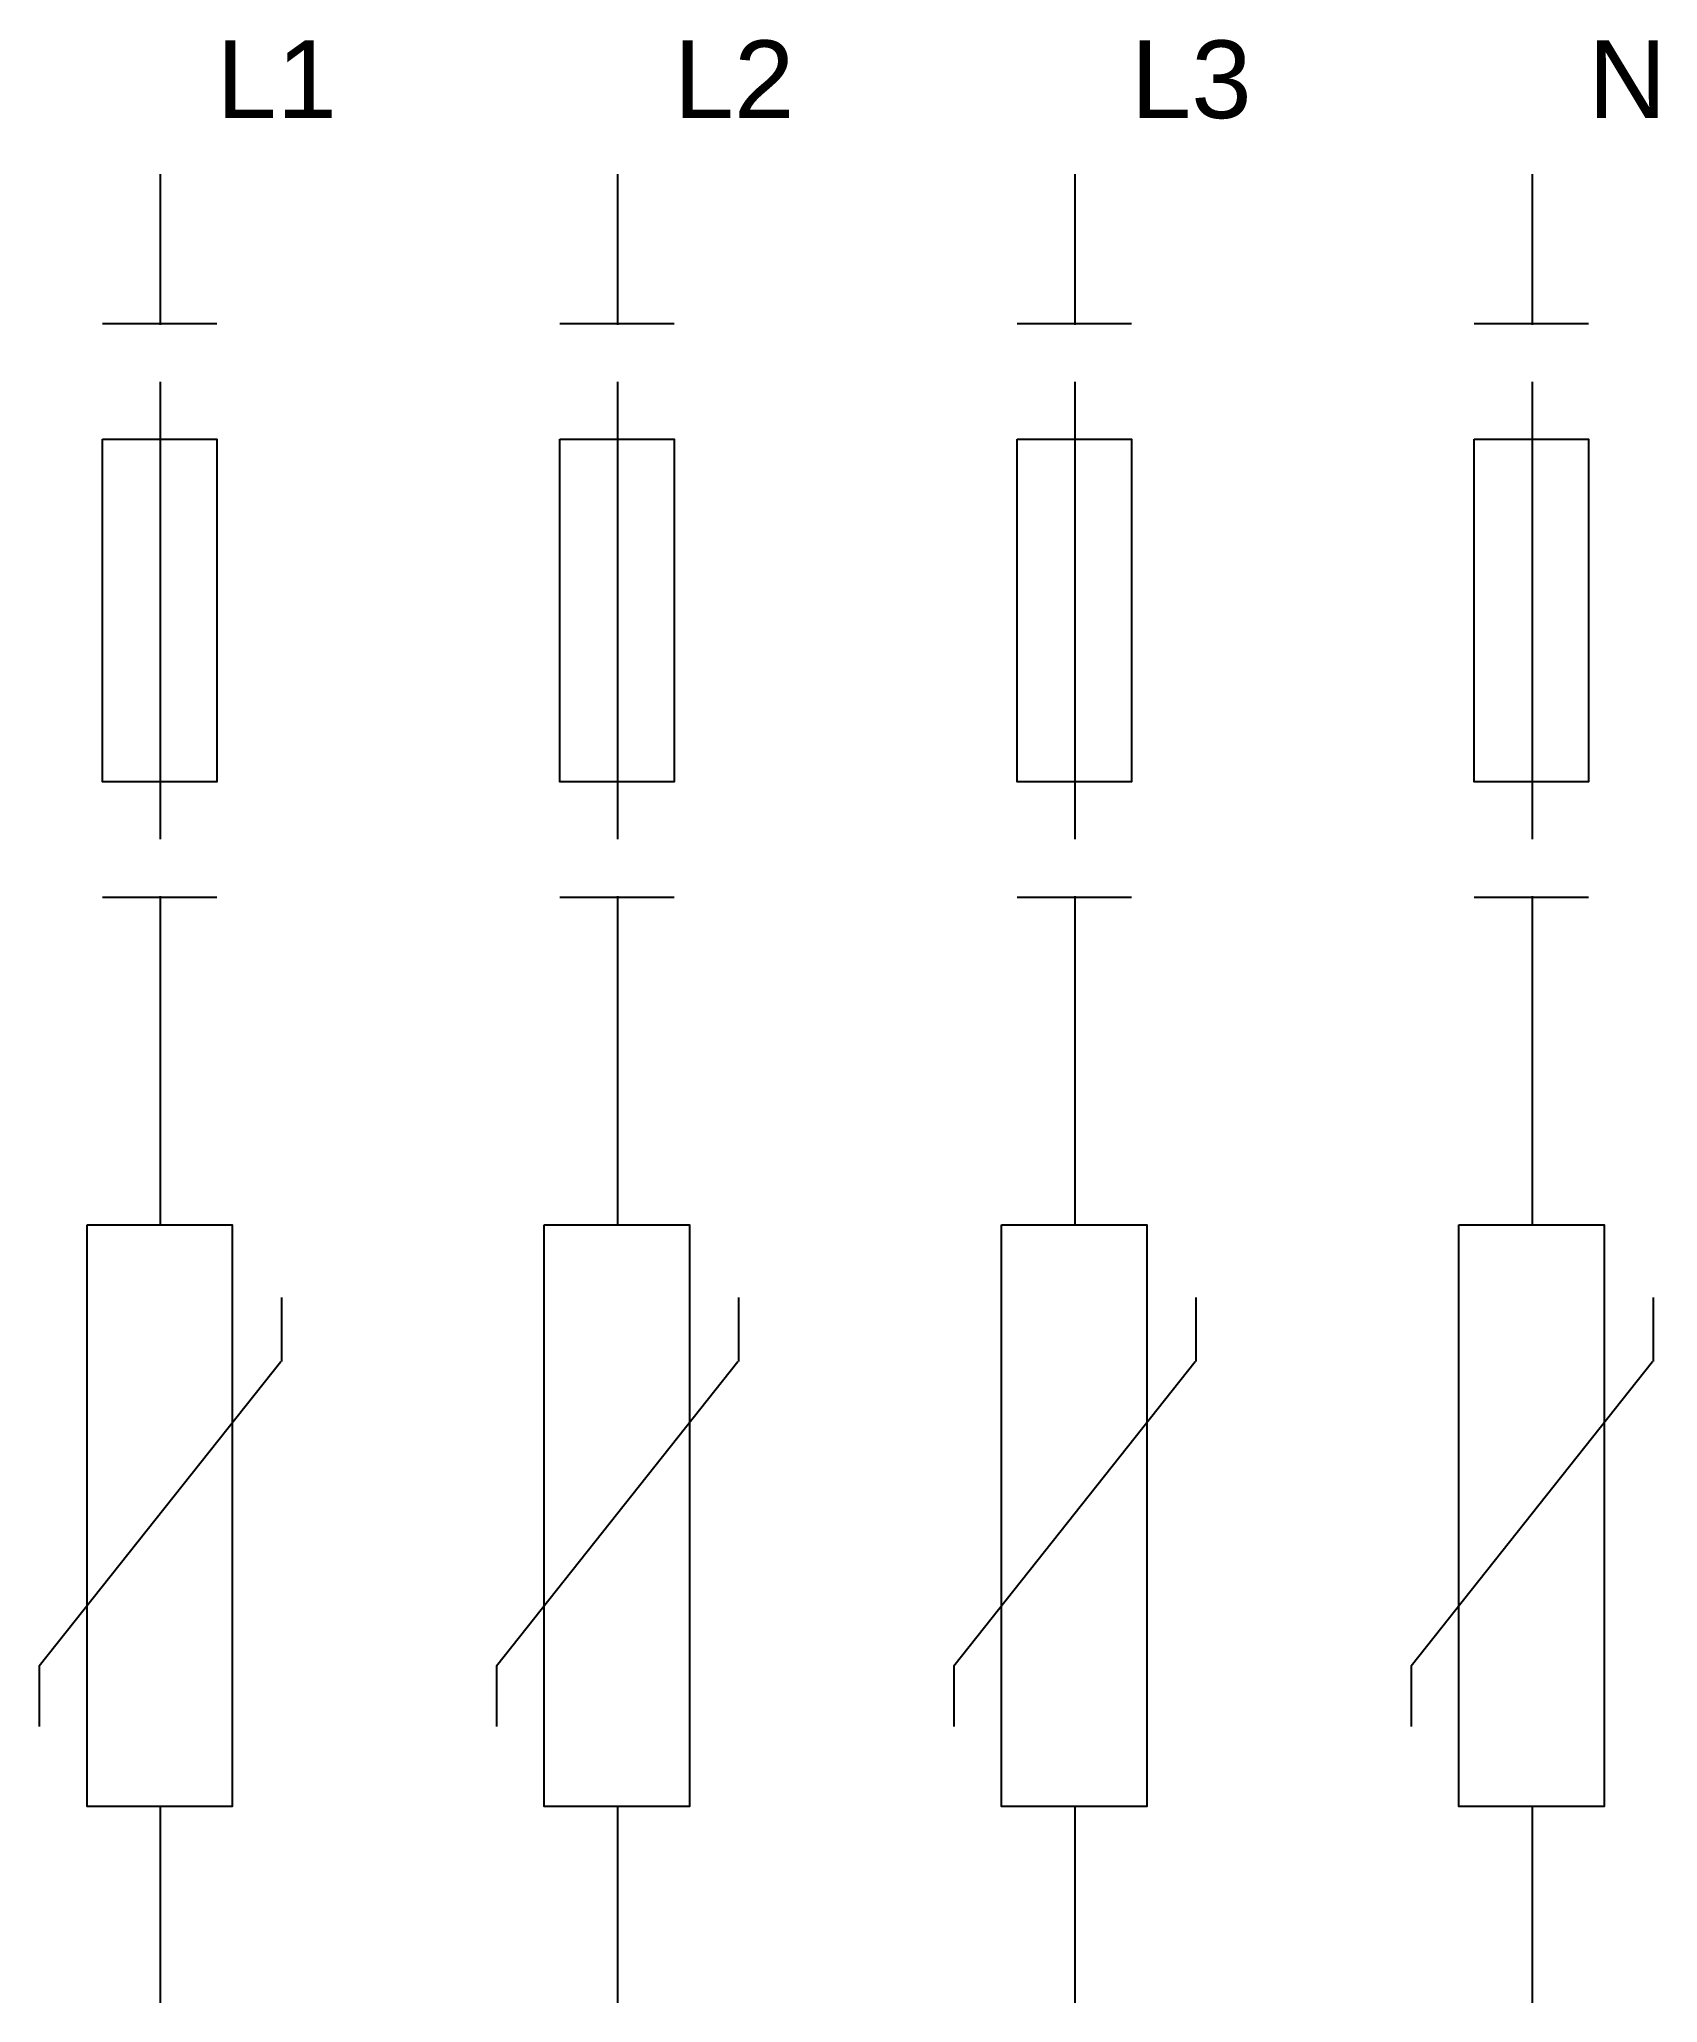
# Model space of a CAD drawing. Header units: millimetres. Extents: x -2.6 to 32.7, y -40 to 3.
import ezdxf
from ezdxf.enums import TextEntityAlignment as Align

# ---------------------------------------------------------------- set-up
doc = ezdxf.new("R2010")
doc.units = ezdxf.units.MM
doc.layers.get('0').update_dxf_attribs({"linetype": 'CONTINUOUS'})
doc.styles.add('ARIAL', font='arial.ttf')

# ---------------------------------------------------------------- blocks, each defined once
blk = doc.blocks.new('291_E_LV_MLD_IEC60617_fuse_spd_fu_4p')
at = {"true_color": 0x0000ff}
for p, q in [((0, 0), (0, -3.294)), ((10, 0), (10, -3.294)), ((20, 0), (20, -3.294)), ((30, 0), (30, -3.294)), ((-1.265, -3.27), (1.235, -3.27)), ((8.735, -3.27), (11.235, -3.27)), ((18.735, -3.27), (21.235, -3.27)), ((28.735, -3.27), (31.235, -3.27)), ((0, -4.544), (0, -14.544)), ((10, -4.544), (10, -14.544)), ((20, -4.544), (20, -14.544)), ((30, -4.544), (30, -14.544)), ((-1.265, -15.819), (1.235, -15.819)), ((0, -15.794), (0, -22.985)), ((8.735, -15.819), (11.235, -15.819)), ((10, -15.794), (10, -22.985)), ((18.735, -15.819), (21.235, -15.819)), ((20, -15.794), (20, -22.985)), ((28.735, -15.819), (31.235, -15.819)), ((30, -15.794), (30, -22.985)), ((2.647, -24.574), (2.647, -25.971)), ((12.647, -24.574), (12.647, -25.971)), ((22.647, -24.574), (22.647, -25.971)), ((32.647, -24.574), (32.647, -25.971)), ((-2.647, -32.632), (2.632, -25.971)), ((7.353, -32.632), (12.632, -25.971)), ((17.353, -32.632), (22.632, -25.971)), ((27.353, -32.632), (32.632, -25.971)), ((-2.647, -32.632), (-2.647, -33.956)), ((7.353, -32.632), (7.353, -33.956)), ((17.353, -32.632), (17.353, -33.956)), ((27.353, -32.632), (27.353, -33.956)), ((0, -35.706), (0, -40)), ((10, -35.706), (10, -40)), ((20, -35.706), (20, -40)), ((30, -35.706), (30, -40))]:
    blk.add_line(p, q, dxfattribs=at)
for points in [[(-1.265, -5.794), (1.235, -5.794), (1.235, -13.294), (-1.265, -13.294)], [(8.735, -5.794), (11.235, -5.794), (11.235, -13.294), (8.735, -13.294)], [(18.735, -5.794), (21.235, -5.794), (21.235, -13.294), (18.735, -13.294)], [(28.735, -5.794), (31.235, -5.794), (31.235, -13.294), (28.735, -13.294)], [(-1.603, -22.985), (1.573, -22.985), (1.573, -35.706), (-1.603, -35.706)], [(8.397, -22.985), (11.573, -22.985), (11.573, -35.706), (8.397, -35.706)], [(18.397, -22.985), (21.573, -22.985), (21.573, -35.706), (18.397, -35.706)], [(28.397, -22.985), (31.573, -22.985), (31.573, -35.706), (28.397, -35.706)]]:
    blk.add_lwpolyline(points, close=True, dxfattribs=at)
at = {"true_color": 0x0000ff, "style": 'ARIAL'}
for s, p in [('L1', (1.225, 1.225)), ('L2', (11.225, 1.225)), ('L3', (21.225, 1.225)), ('N', (31.225, 1.225))]:
    blk.add_text(s, height=1.7, dxfattribs=at).set_placement(p)
blk.add_attdef('TAG', text='', height=2.5, dxfattribs=at).set_placement((-4.647, -2.2), align=Align.RIGHT)
at = {"color": 7, "style": 'ARIAL'}
for tag, p in [('RATED_CURRENT', (-4.647, -9)), ('BREAKING_CAPACITY', (-4.647, -12)), ('MANUFACTURER', (-4.647, -15))]:
    blk.add_attdef(tag, text='', height=1.7, dxfattribs=at).set_placement(p, align=Align.RIGHT)

msp = doc.modelspace()

# ---------------------------------------------------------------- block references
msp.add_blockref('291_E_LV_MLD_IEC60617_fuse_spd_fu_4p', (0, 0))

doc.saveas('drawing.dxf')
